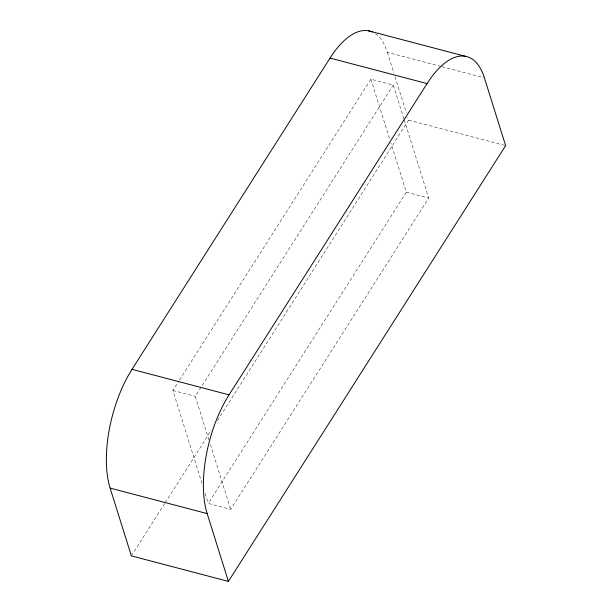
<?xml version="1.0" encoding="UTF-8"?>
<svg xmlns="http://www.w3.org/2000/svg" width="612" height="612" viewBox="0 0 612 612"><rect width="100%" height="100%" fill="white"/><g stroke="black" fill="none" stroke-linecap="round" stroke-linejoin="round"><path stroke-width="0.46" stroke-dasharray="3.06 2.29" d="M202.014 483.396L172.882 390.448L179.041 380.771M179.553 379.968L370.91 79.185L393.302 85.076L403.866 118.789M208.983 440.082L195.274 396.339L393.302 85.076M131.373 555.88L164.682 503.523M165.194 502.72L211.316 430.221M217.467 420.559L408.609 120.113L407.76 117.397M404.149 119.7L428.714 198.066L230.686 509.329L208.294 503.439L406.322 192.183L390.9 142.971M375.447 33.744A86.33 38.686 -75.3 0 1 387.365 52.318L440.961 66.41M441.879 66.654L484.39 77.839M408.609 120.113L505.634 145.633M406.322 192.183L428.714 198.066M172.882 390.448L195.274 396.339M387.365 52.318L393.876 73.103M395.008 76.722L406.345 112.883M370.91 79.185L389.76 139.329M210.413 444.633L230.686 509.329M205.15 493.417L208.294 503.439"/><path stroke-width="0.92" d="M330.052 58.071L427.077 83.592A86.33 38.686 -75.3 0 1 484.39 77.839L505.634 145.633L228.398 581.4L131.373 555.88L110.122 488.085A86.33 38.686 -75.3 0 1 132.024 369.334L330.052 58.071A86.33 38.686 -75.3 0 1 372.433 32.038M228.398 581.4L207.154 513.606A86.33 38.686 -75.3 0 1 229.056 394.855L427.077 83.592M368.401 30.784L465.426 56.312M132.024 369.334L229.056 394.855M110.122 488.085L207.154 513.606"/></g></svg>
